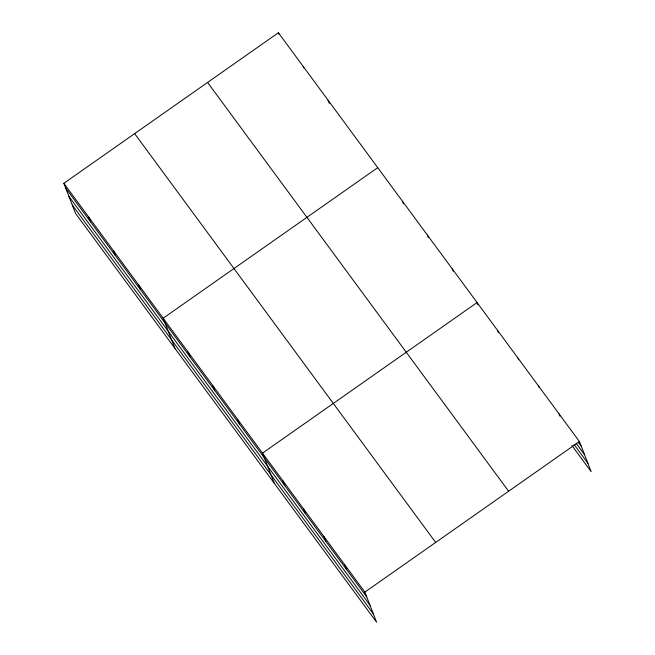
<?xml version="1.0" encoding="UTF-8"?>
<svg xmlns="http://www.w3.org/2000/svg" width="655" height="655" viewBox="0 0 655 655"><rect width="100%" height="100%" fill="white"/><g stroke="black" fill="none" stroke-linecap="round" stroke-linejoin="round"><path stroke-width="0.98" d="M63.83 183.318L364.86 592.12L376.609 622.25L75.579 213.456L63.83 183.318L278.391 32.75L579.421 441.544L591.17 471.682L571.905 445.515M377.73 167.655L163.169 318.224L174.918 348.354M364.86 592.12L579.421 441.544M578.275 442.231L581.288 446.317M576.122 443.247L584.547 454.693M574.067 444.508L587.912 463.314M207.586 82.44L508.616 491.234M134.635 133.628L435.665 542.43M65.688 188.091L366.726 596.893M68.947 196.459L369.985 605.261M72.312 205.08L373.35 613.882M558.952 413.747L559.886 416.138M538.484 385.951L539.106 387.539M518.015 358.154L518.637 359.742M497.546 330.357L498.471 332.74M478.003 304.943L477.069 302.553L262.508 453.129L274.257 483.259M452.237 268.828L453.17 271.219M427.404 235.104L428.329 237.495M402.563 201.38L403.496 203.762M328.057 100.199L329.301 103.384M303.224 66.474L303.846 68.071M278.391 32.75L279.005 34.338M344.391 564.315L346.258 569.097M323.922 536.519L325.781 541.292M303.453 508.722L305.312 513.495M282.985 480.926L284.843 485.699M237.675 419.397L239.534 424.178M212.842 385.672L214.701 390.445M188.001 351.948L189.868 356.721M138.336 284.499L140.195 289.273M113.495 250.775L115.362 255.548M88.662 217.042L90.521 221.824"/></g></svg>
